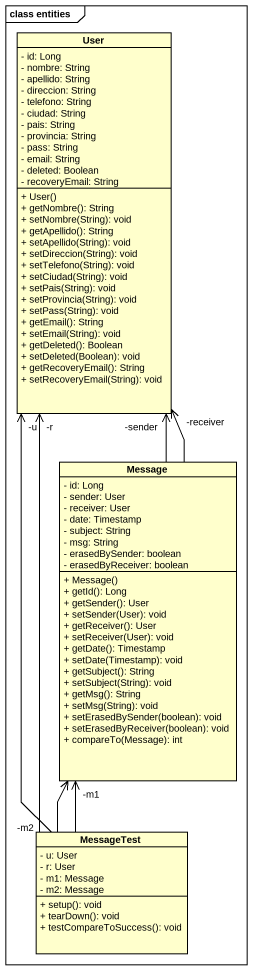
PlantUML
@startuml
mainframe class entities
hide circle
hide empty members
skinparam classAttributeIconSize 0
class User {
  - id: Long
  - nombre: String
  - apellido: String
  - direccion: String
  - telefono: String
  - ciudad: String
  - pais: String
  - provincia: String
  - pass: String
  - email: String
  - deleted: Boolean
  - recoveryEmail: String
  + User()
  + getNombre(): String
  + setNombre(String): void
  + getApellido(): String
  + setApellido(String): void
  + setDireccion(String): void
  + setTelefono(String): void
  + setCiudad(String): void
  + setPais(String): void
  + setProvincia(String): void
  + setPass(String): void
  + getEmail(): String
  + setEmail(String): void
  + getDeleted(): Boolean
  + setDeleted(Boolean): void
  + getRecoveryEmail(): String
  + setRecoveryEmail(String): void
}
class Message {
  - id: Long
  - sender: User
  - receiver: User
  - date: Timestamp
  - subject: String
  - msg: String
  - erasedBySender: boolean
  - erasedByReceiver: boolean
  + Message()
  + getId(): Long
  + getSender(): User
  + setSender(User): void
  + getReceiver(): User
  + setReceiver(User): void
  + getDate(): Timestamp
  + setDate(Timestamp): void
  + getSubject(): String
  + setSubject(String): void
  + getMsg(): String
  + setMsg(String): void
  + setErasedBySender(boolean): void
  + setErasedByReceiver(boolean): void
  + compareTo(Message): int
}
class MessageTest {
  - u: User
  - r: User
  - m1: Message
  - m2: Message
  + setup(): void
  + tearDown(): void
  + testCompareToSuccess(): void
}
Message -up-> "-receiver" User
Message -up-> "-sender" User
MessageTest -up-> "-r" User
MessageTest -up-> "-u" User
MessageTest -up-> "-m1" Message
MessageTest -up-> "-m2" Message
@enduml
